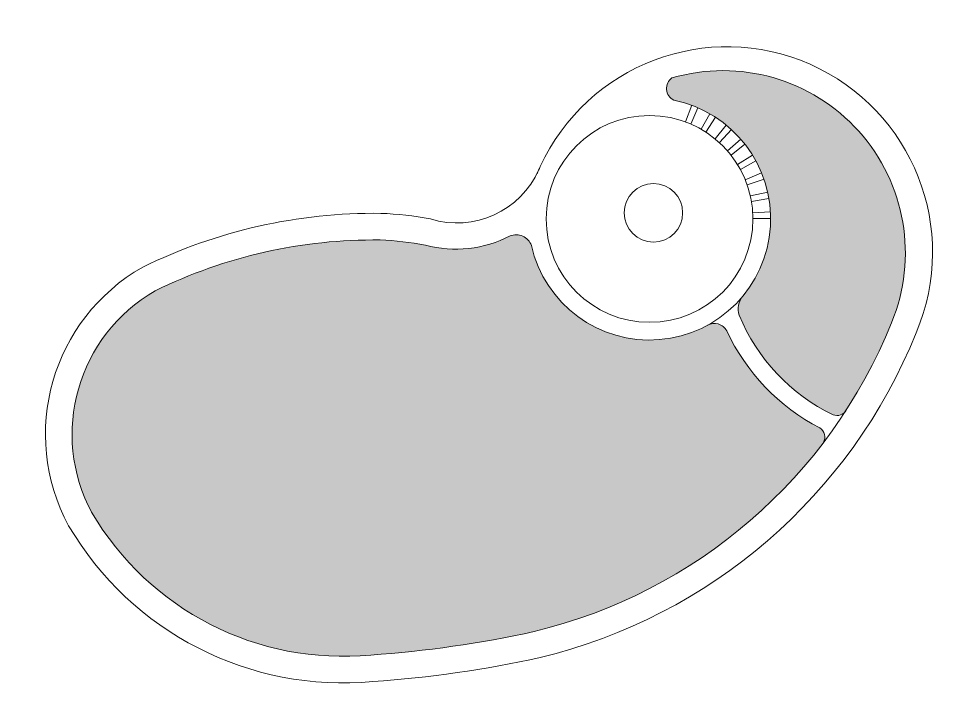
# Model space of a CAD drawing. Header units: millimetres. Extents: x 1854.86 to 1856.95, y 895.97 to 897.47.
import ezdxf

# ---------------------------------------------------------------- set-up
doc = ezdxf.new("R2010")
doc.units = ezdxf.units.MM
doc.layers.get('0').update_dxf_attribs({"lineweight": 9})
doc.layers.add('tratteggi', color=7, linetype='Continuous', lineweight=9)

# ---------------------------------------------------------------- blocks, each defined once
blk = doc.blocks.new('*U119')
for p, q in [((0, 0.0208), (-0.0137, -0.0161)), ((0.0137, 0.0153), (-0.002, -0.0208))]:
    blk.add_line(p, q)
blk = doc.blocks.new('*U120')
at = {"color": 0, "linetype": 'ByBlock', "lineweight": -2, "transparency": 16777216}
blk.add_blockref('*U119', (590.1675, 287.3646), dxfattribs=at)
for p, rotation in [((590.2043, 287.346), 350.5336970892709), ((590.2375, 287.3217), 341.0673941785417), ((590.2663, 287.2922), 331.6010912678125), ((590.2898, 287.2583), 322.1347883570834), ((590.3074, 287.2211), 312.6684854463542), ((590.3187, 287.1815), 303.2021825356251), ((590.3233, 287.1406), 293.7358796248959)]:
    blk.add_blockref('*U119', p, dxfattribs=dict(at, rotation=rotation))
blk = doc.blocks.new('piscina')
at = {"layer": 'tratteggi', "transparency": 33554625}
h = blk.add_hatch(color=256, dxfattribs=at)
h.dxf.hatch_style = 1
h.set_gradient(color1=(127, 255, 223), color2=(167, 251, 251), centered=1, tint=1, name='INVHEMISPHERICAL')
h.paths.add_polyline_path([(-0.2711, -0.0724, 0.421591), (-0.3183, -0.0514, -0.186362), (-0.506, -0.0718, 0.037083), (-0.607, -0.0604, 0.11728), (-1.1065, -0.1731, 0.406171), (-1.2471, -0.6658, 0.291377), (-0.6276, -0.9818, 0.037439), (-0.2649, -0.9297, 0.17254), (0.3775, -0.5101, 0.395555), (0.3696, -0.4777, -0.165766), (0.1627, -0.2621, 0.420203), (0.1208, -0.2494, -0.499275)])
h.paths.add_polyline_path([(0.399, -0.4483, 0.33985), (0.4259, -0.4415, 0.051297), (0.533, -0.2331, 0.618872), (0.0412, 0.2995, 0.564887), (0.0452, 0.25, -0.568883), (0.1972, -0.1868, 0.258514), (0.1905, -0.2273, 0.185502)])
for points in [[(-0.2542, 0.0962, -0.380033), (-0.4951, -0.0137, 0.037351), (-0.6055, -0.0013, 0.117864), (-1.1342, -0.1208, 0.408321), (-1.2986, -0.6948, 0.291488), (-0.6228, -1.0407, 0.037415), (-0.2516, -0.9873, 0.242452), (0.5833, -0.2667, 0.986671), (-0.2513, 0.1024)], [(-1.2476, -0.6649, 0.291807), (-0.6276, -0.9818, 0.037439), (-0.2649, -0.9297, 0.24247), (0.5287, -0.2441, 0.628964), (0.0412, 0.2995, 0.564887), (0.0452, 0.25, -1.838425), (-0.2711, -0.0724, 0.421591), (-0.3183, -0.0514, -0.186362), (-0.506, -0.0718, 0.037083), (-0.607, -0.0604, 0.11728), (-1.1065, -0.1731, 0.40696), (-1.2466, -0.6666)], [(0.1985, -0.1852, 0.27141), (0.1905, -0.2273, 0.185502), (0.399, -0.4483, 0.392607), (0.4282, -0.438)], [(0.1202, -0.2498, -0.427366), (0.1627, -0.2621, 0.165766), (0.3696, -0.4777, -0.395555), (0.3775, -0.5101)]]:
    blk.add_lwpolyline(points, format="xyb")
for centre, radius in [((-0.0086, -0.0136), 0.2296), ((0, 0), 0.0649)]:
    blk.add_circle(centre, radius)
blk.add_arc((-0.0086, -0.0136), 0.269, 154.455, 158.096)
blk.add_blockref('*U120', (-590.0824, -287.1468))

msp = doc.modelspace()

# ---------------------------------------------------------------- block references
msp.add_blockref('piscina', (1856.2692, 897.0409))

doc.saveas('drawing.dxf')
